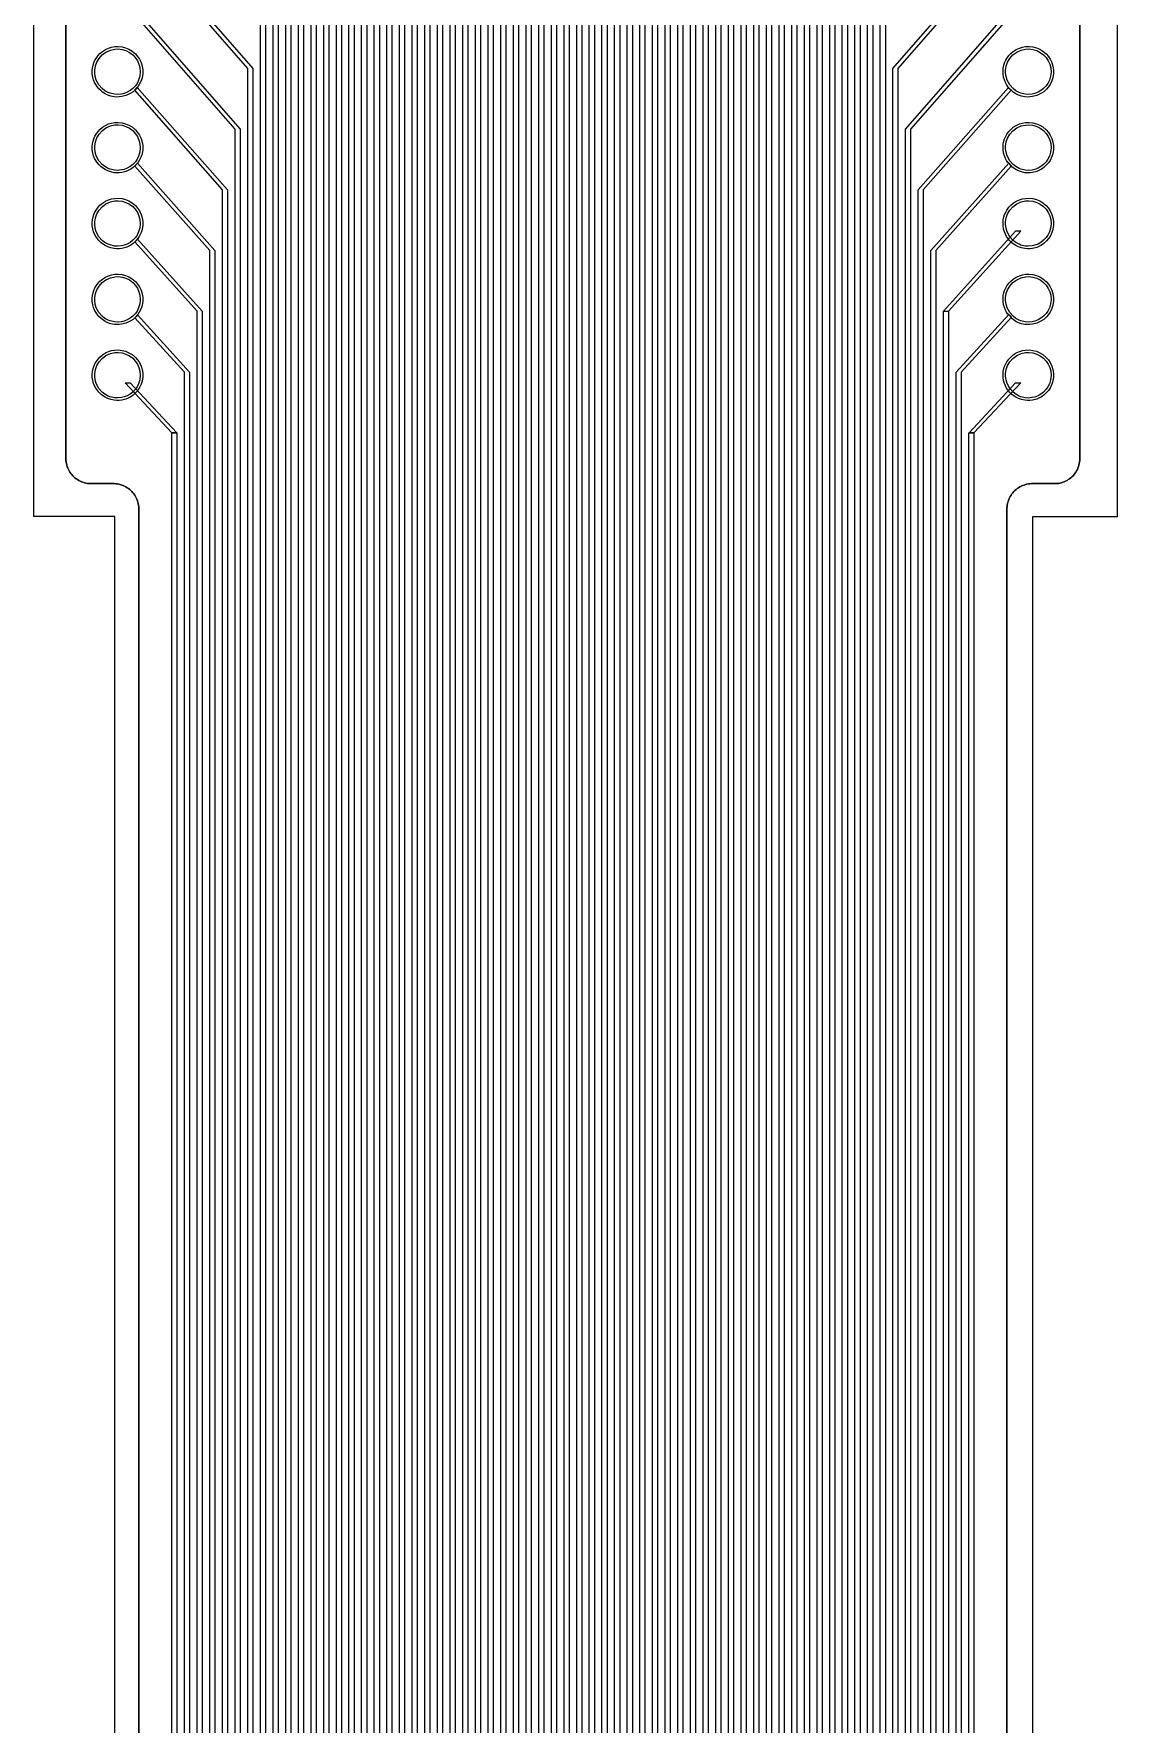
# Model space of a CAD drawing. Extents: x -2057 to 2225, y -44 to 31181.
# Drawn here: x -2057 to 2225, y 15569 to 22252 of the extents above; entities that cross this region are included whole.
import ezdxf

# ---------------------------------------------------------------- set-up
doc = ezdxf.new("R2010")
doc.units = 0
for name, color, linetype in [('etching', 7, 'CONTINUOUS'), ('L2D0_etching2', 4, 'CONTINUOUS'), ('L3D0_etching3', 5, 'CONTINUOUS'), ('metalization', 8, 'CONTINUOUS'), ('polyimide', 9, 'CONTINUOUS'), ('polyimide_etch_borders', 10, 'CONTINUOUS')]:
    doc.layers.add(name, color=color, linetype=linetype)

msp = doc.modelspace()

# ---------------------------------------------------------------- linework, layer by layer
at = {"layer": 'etching'}
for points in [[(-1736.396, 10397.27), (-1736.396, 20343.044), (-2057.107, 20343.044), (-2057.107, 31042.117)], [(2225.045, 30987.704), (2225.045, 20342.595), (1890.612, 20342.595), (1890.612, 10404.624)], [(-1930.315, 30799.671), (-1930.315, 20570.545), (-1929.95, 20564.512), (-1929.221, 20558.513), (-1928.132, 20552.569), (-1926.686, 20546.701), (-1924.888, 20540.931), (-1922.745, 20535.281), (-1920.265, 20529.77), (-1917.456, 20524.419), (-1914.33, 20519.247), (-1910.897, 20514.273), (-1907.17, 20509.516), (-1903.162, 20504.992), (-1898.889, 20500.719), (-1894.365, 20496.712), (-1889.608, 20492.985), (-1884.634, 20489.552), (-1879.463, 20486.425), (-1874.111, 20483.617), (-1868.601, 20481.136), (-1862.95, 20478.993), (-1857.18, 20477.195), (-1851.312, 20475.749), (-1845.368, 20474.66), (-1839.369, 20473.931), (-1833.336, 20473.566), (-1739.143, 20473.566), (-1733.111, 20473.202), (-1727.111, 20472.473), (-1721.167, 20471.384), (-1715.299, 20469.938), (-1709.53, 20468.14), (-1703.879, 20465.997), (-1698.368, 20463.516), (-1693.017, 20460.708), (-1687.845, 20457.581), (-1682.871, 20454.148), (-1678.114, 20450.421), (-1673.591, 20446.414), (-1669.317, 20442.14), (-1665.31, 20437.617), (-1661.583, 20432.86), (-1658.15, 20427.886), (-1655.023, 20422.714), (-1652.215, 20417.363), (-1649.735, 20411.852), (-1647.592, 20406.202), (-1645.794, 20400.432), (-1644.347, 20394.564), (-1643.258, 20388.62), (-1642.53, 20382.62), (-1642.165, 20376.588), (-1642.165, 10434.626)], [(1789.449, 10434.626), (1789.449, 20376.588), (1789.814, 20382.62), (1790.542, 20388.62), (1791.631, 20394.564), (1793.078, 20400.432), (1794.876, 20406.202), (1797.019, 20411.852), (1799.499, 20417.363), (1802.307, 20422.714), (1805.434, 20427.886), (1808.867, 20432.86), (1812.594, 20437.617), (1816.601, 20442.14), (1820.875, 20446.414), (1825.398, 20450.421), (1830.155, 20454.148), (1835.129, 20457.581), (1840.301, 20460.708), (1845.652, 20463.516), (1851.163, 20465.997), (1856.814, 20468.14), (1862.583, 20469.938), (1868.451, 20471.384), (1874.395, 20472.473), (1880.395, 20473.202), (1886.427, 20473.566), (1980.62, 20473.566), (1986.653, 20473.931), (1992.652, 20474.66), (1998.596, 20475.749), (2004.464, 20477.195), (2010.234, 20478.993), (2015.885, 20481.136), (2021.395, 20483.617), (2026.747, 20486.425), (2031.918, 20489.552), (2036.892, 20492.985), (2041.649, 20496.712), (2046.173, 20500.719), (2050.446, 20504.992), (2054.454, 20509.516), (2058.181, 20514.273), (2061.614, 20519.247), (2064.74, 20524.419), (2067.549, 20529.77), (2070.029, 20535.281), (2072.172, 20540.931), (2073.97, 20546.701), (2075.416, 20552.569), (2076.505, 20558.513), (2077.234, 20564.512), (2077.599, 20570.545), (2077.599, 30799.671)]]:
    msp.add_lwpolyline(points, dxfattribs=at)
for points in [[(-1726.558, 22012.194), (-1738.526, 22013.02), (-1755.777, 22017.137), (-1763.03, 22020.003), (-1776.006, 22027.125), (-1786.603, 22035.329), (-1799.526, 22049.783), (-1810.106, 22069.227), (-1814.419, 22083.598), (-1816.265, 22098.028), (-1816.16, 22108.209), (-1813.451, 22124.898), (-1807.941, 22140.204), (-1799.42, 22154.753), (-1787.164, 22168.55), (-1771.975, 22179.779), (-1754.506, 22187.68), (-1736.85, 22191.581), (-1723.829, 22192.159), (-1708.464, 22190.397), (-1692.841, 22185.719), (-1679.148, 22178.816), (-1666.343, 22169.26), (-1655.91, 22158.2), (-1647.633, 22145.803), (-1641.509, 22132.196), (-1637.815, 22118.305), (-1636.371, 22100.899), (-1638.153, 22084.326), (-1642.784, 22068.805), (-1649.086, 22056.058), (-1655.622, 22046.553), (-1665.59, 22035.81), (-1676.308, 22027.397), (-1687.763, 22020.891), (-1700, 22016.142), (-1710.355, 22013.629)], [(1873.446, 22012.108), (1861.478, 22012.933), (1844.226, 22017.051), (1836.974, 22019.917), (1823.998, 22027.038), (1813.401, 22035.243), (1800.478, 22049.696), (1789.898, 22069.141), (1785.585, 22083.512), (1783.739, 22097.942), (1783.844, 22108.122), (1786.553, 22124.812), (1792.063, 22140.117), (1800.584, 22154.666), (1812.84, 22168.463), (1828.029, 22179.693), (1845.498, 22187.594), (1863.154, 22191.494), (1876.175, 22192.072), (1891.54, 22190.31), (1907.163, 22185.633), (1920.856, 22178.729), (1933.661, 22169.173), (1944.094, 22158.113), (1952.371, 22145.717), (1958.495, 22132.109), (1962.189, 22118.219), (1963.633, 22100.813), (1961.851, 22084.24), (1957.22, 22068.719), (1950.918, 22055.971), (1944.382, 22046.466), (1934.414, 22035.723), (1923.696, 22027.31), (1912.241, 22020.805), (1900.004, 22016.055), (1889.649, 22013.543)], [(-1726.558, 21712.194), (-1738.526, 21713.02), (-1755.777, 21717.137), (-1763.03, 21720.003), (-1776.006, 21727.125), (-1786.603, 21735.329), (-1799.526, 21749.783), (-1810.106, 21769.227), (-1814.419, 21783.598), (-1816.265, 21798.028), (-1816.16, 21808.209), (-1813.451, 21824.898), (-1807.941, 21840.204), (-1799.42, 21854.753), (-1787.164, 21868.55), (-1771.975, 21879.779), (-1754.506, 21887.68), (-1736.85, 21891.581), (-1723.829, 21892.159), (-1708.464, 21890.397), (-1692.841, 21885.719), (-1679.148, 21878.816), (-1666.343, 21869.26), (-1655.91, 21858.2), (-1647.633, 21845.803), (-1641.509, 21832.196), (-1637.815, 21818.305), (-1636.371, 21800.899), (-1638.153, 21784.326), (-1642.784, 21768.805), (-1649.086, 21756.058), (-1655.622, 21746.553), (-1665.59, 21735.81), (-1676.308, 21727.397), (-1687.763, 21720.891), (-1700, 21716.142), (-1710.355, 21713.629)], [(1873.446, 21712.108), (1861.478, 21712.933), (1844.226, 21717.051), (1836.974, 21719.917), (1823.998, 21727.038), (1813.401, 21735.243), (1800.478, 21749.696), (1789.898, 21769.141), (1785.585, 21783.512), (1783.739, 21797.942), (1783.844, 21808.122), (1786.553, 21824.812), (1792.063, 21840.117), (1800.584, 21854.666), (1812.84, 21868.463), (1828.029, 21879.693), (1845.498, 21887.594), (1863.154, 21891.494), (1876.175, 21892.072), (1891.54, 21890.31), (1907.163, 21885.633), (1920.856, 21878.729), (1933.661, 21869.173), (1944.094, 21858.113), (1952.371, 21845.717), (1958.495, 21832.109), (1962.189, 21818.219), (1963.633, 21800.813), (1961.851, 21784.24), (1957.22, 21768.719), (1950.918, 21755.971), (1944.382, 21746.466), (1934.414, 21735.723), (1923.696, 21727.31), (1912.241, 21720.805), (1900.004, 21716.055), (1889.649, 21713.543)], [(-1726.558, 21412.194), (-1738.526, 21413.02), (-1755.777, 21417.137), (-1763.03, 21420.003), (-1776.006, 21427.125), (-1786.603, 21435.329), (-1799.526, 21449.783), (-1810.106, 21469.227), (-1814.419, 21483.598), (-1816.265, 21498.028), (-1816.16, 21508.209), (-1813.451, 21524.898), (-1807.941, 21540.204), (-1799.42, 21554.753), (-1787.164, 21568.55), (-1771.975, 21579.779), (-1754.506, 21587.68), (-1736.85, 21591.581), (-1723.829, 21592.159), (-1708.464, 21590.397), (-1692.841, 21585.719), (-1679.148, 21578.816), (-1666.343, 21569.26), (-1655.91, 21558.2), (-1647.633, 21545.803), (-1641.509, 21532.196), (-1637.815, 21518.305), (-1636.371, 21500.899), (-1638.153, 21484.326), (-1642.784, 21468.805), (-1649.086, 21456.058), (-1655.622, 21446.553), (-1665.59, 21435.81), (-1676.308, 21427.397), (-1687.763, 21420.891), (-1700, 21416.142), (-1710.355, 21413.629)], [(1873.446, 21412.108), (1861.478, 21412.933), (1844.226, 21417.051), (1836.974, 21419.917), (1823.998, 21427.038), (1813.401, 21435.243), (1800.478, 21449.696), (1789.898, 21469.141), (1785.585, 21483.512), (1783.739, 21497.942), (1783.844, 21508.122), (1786.553, 21524.812), (1792.063, 21540.117), (1800.584, 21554.666), (1812.84, 21568.463), (1828.029, 21579.693), (1845.498, 21587.594), (1863.154, 21591.494), (1876.175, 21592.072), (1891.54, 21590.31), (1907.163, 21585.633), (1920.856, 21578.729), (1933.661, 21569.173), (1944.094, 21558.113), (1952.371, 21545.717), (1958.495, 21532.109), (1962.189, 21518.219), (1963.633, 21500.813), (1961.851, 21484.24), (1957.22, 21468.719), (1950.918, 21455.971), (1944.382, 21446.466), (1934.414, 21435.723), (1923.696, 21427.31), (1912.241, 21420.805), (1900.004, 21416.055), (1889.649, 21413.543)], [(-1726.558, 21112.194), (-1738.526, 21113.02), (-1755.777, 21117.137), (-1763.03, 21120.003), (-1776.006, 21127.125), (-1786.603, 21135.329), (-1799.526, 21149.783), (-1810.106, 21169.227), (-1814.419, 21183.598), (-1816.265, 21198.028), (-1816.16, 21208.209), (-1813.451, 21224.898), (-1807.941, 21240.204), (-1799.42, 21254.753), (-1787.164, 21268.55), (-1771.975, 21279.779), (-1754.506, 21287.68), (-1736.85, 21291.581), (-1723.829, 21292.159), (-1708.464, 21290.397), (-1692.841, 21285.719), (-1679.148, 21278.816), (-1666.343, 21269.26), (-1655.91, 21258.2), (-1647.633, 21245.803), (-1641.509, 21232.196), (-1637.815, 21218.305), (-1636.371, 21200.899), (-1638.153, 21184.326), (-1642.784, 21168.805), (-1649.086, 21156.058), (-1655.622, 21146.553), (-1665.59, 21135.81), (-1676.308, 21127.397), (-1687.763, 21120.891), (-1700, 21116.142), (-1710.355, 21113.629)], [(1873.446, 21112.108), (1861.478, 21112.933), (1844.226, 21117.051), (1836.974, 21119.917), (1823.998, 21127.038), (1813.401, 21135.243), (1800.478, 21149.696), (1789.898, 21169.141), (1785.585, 21183.512), (1783.739, 21197.942), (1783.844, 21208.122), (1786.553, 21224.812), (1792.063, 21240.117), (1800.584, 21254.666), (1812.84, 21268.463), (1828.029, 21279.693), (1845.498, 21287.594), (1863.154, 21291.494), (1876.175, 21292.072), (1891.54, 21290.31), (1907.163, 21285.633), (1920.856, 21278.729), (1933.661, 21269.173), (1944.094, 21258.113), (1952.371, 21245.717), (1958.495, 21232.109), (1962.189, 21218.219), (1963.633, 21200.813), (1961.851, 21184.24), (1957.22, 21168.719), (1950.918, 21155.971), (1944.382, 21146.466), (1934.414, 21135.723), (1923.696, 21127.31), (1912.241, 21120.805), (1900.004, 21116.055), (1889.649, 21113.543)], [(-1726.558, 20812.194), (-1738.526, 20813.02), (-1755.777, 20817.137), (-1763.03, 20820.003), (-1776.006, 20827.125), (-1786.603, 20835.329), (-1799.526, 20849.783), (-1810.106, 20869.227), (-1814.419, 20883.598), (-1816.265, 20898.028), (-1816.16, 20908.209), (-1813.451, 20924.898), (-1807.941, 20940.204), (-1799.42, 20954.753), (-1787.164, 20968.55), (-1771.975, 20979.779), (-1754.506, 20987.68), (-1736.85, 20991.581), (-1723.829, 20992.159), (-1708.464, 20990.397), (-1692.841, 20985.719), (-1679.148, 20978.816), (-1666.343, 20969.26), (-1655.91, 20958.2), (-1647.633, 20945.803), (-1641.509, 20932.196), (-1637.815, 20918.305), (-1636.371, 20900.899), (-1638.153, 20884.326), (-1642.784, 20868.805), (-1649.086, 20856.058), (-1655.622, 20846.553), (-1665.59, 20835.81), (-1676.308, 20827.397), (-1687.763, 20820.891), (-1700, 20816.142), (-1710.355, 20813.629)], [(1873.446, 20812.108), (1861.478, 20812.933), (1844.226, 20817.051), (1836.974, 20819.917), (1823.998, 20827.038), (1813.401, 20835.243), (1800.478, 20849.696), (1789.898, 20869.141), (1785.585, 20883.512), (1783.739, 20897.942), (1783.844, 20908.122), (1786.553, 20924.812), (1792.063, 20940.117), (1800.584, 20954.666), (1812.84, 20968.463), (1828.029, 20979.693), (1845.498, 20987.594), (1863.154, 20991.494), (1876.175, 20992.072), (1891.54, 20990.31), (1907.163, 20985.633), (1920.856, 20978.729), (1933.661, 20969.173), (1944.094, 20958.113), (1952.371, 20945.717), (1958.495, 20932.109), (1962.189, 20918.219), (1963.633, 20900.813), (1961.851, 20884.24), (1957.22, 20868.719), (1950.918, 20855.971), (1944.382, 20846.466), (1934.414, 20835.723), (1923.696, 20827.31), (1912.241, 20820.805), (1900.004, 20816.055), (1889.649, 20813.543)]]:
    msp.add_lwpolyline(points, close=True, dxfattribs=at)
at = {"layer": 'L2D0_etching2'}
for points in [[(-1736.396, 10397.27), (-1736.396, 20343.044), (-2057.107, 20343.044), (-2057.107, 31181.418)], [(2225.045, 30987.704), (2225.045, 20342.595), (1890.612, 20342.595), (1890.612, 10404.624)]]:
    msp.add_lwpolyline(points, dxfattribs=at)
at = {"layer": 'L3D0_etching3'}
for points in [[(-1736.396, 10397.27), (-1736.396, 20343.044), (-2057.107, 20343.044), (-2057.107, 31042.117)], [(2225.045, 30987.704), (2225.045, 20342.595), (1890.612, 20342.595), (1890.612, 10404.624)], [(-1930.315, 30799.671), (-1930.315, 20570.545), (-1929.95, 20564.512), (-1929.221, 20558.513), (-1928.132, 20552.569), (-1926.686, 20546.701), (-1924.888, 20540.931), (-1922.745, 20535.281), (-1920.265, 20529.77), (-1917.456, 20524.419), (-1914.33, 20519.247), (-1910.897, 20514.273), (-1907.17, 20509.516), (-1903.162, 20504.992), (-1898.889, 20500.719), (-1894.365, 20496.712), (-1889.608, 20492.985), (-1884.634, 20489.552), (-1879.463, 20486.425), (-1874.111, 20483.617), (-1868.601, 20481.136), (-1862.95, 20478.993), (-1857.18, 20477.195), (-1851.312, 20475.749), (-1845.368, 20474.66), (-1839.369, 20473.931), (-1833.336, 20473.566), (-1739.143, 20473.566), (-1733.111, 20473.202), (-1727.111, 20472.473), (-1721.167, 20471.384), (-1715.299, 20469.938), (-1709.53, 20468.14), (-1703.879, 20465.997), (-1698.368, 20463.516), (-1693.017, 20460.708), (-1687.845, 20457.581), (-1682.871, 20454.148), (-1678.114, 20450.421), (-1673.591, 20446.414), (-1669.317, 20442.14), (-1665.31, 20437.617), (-1661.583, 20432.86), (-1658.15, 20427.886), (-1655.023, 20422.714), (-1652.215, 20417.363), (-1649.735, 20411.852), (-1647.592, 20406.202), (-1645.794, 20400.432), (-1644.347, 20394.564), (-1643.258, 20388.62), (-1642.53, 20382.62), (-1642.165, 20376.588), (-1642.165, 10434.626)], [(1789.449, 10434.626), (1789.449, 20376.588), (1789.814, 20382.62), (1790.542, 20388.62), (1791.631, 20394.564), (1793.078, 20400.432), (1794.876, 20406.202), (1797.019, 20411.852), (1799.499, 20417.363), (1802.307, 20422.714), (1805.434, 20427.886), (1808.867, 20432.86), (1812.594, 20437.617), (1816.601, 20442.14), (1820.875, 20446.414), (1825.398, 20450.421), (1830.155, 20454.148), (1835.129, 20457.581), (1840.301, 20460.708), (1845.652, 20463.516), (1851.163, 20465.997), (1856.814, 20468.14), (1862.583, 20469.938), (1868.451, 20471.384), (1874.395, 20472.473), (1880.395, 20473.202), (1886.427, 20473.566), (1980.62, 20473.566), (1986.653, 20473.931), (1992.652, 20474.66), (1998.596, 20475.749), (2004.464, 20477.195), (2010.234, 20478.993), (2015.885, 20481.136), (2021.395, 20483.617), (2026.747, 20486.425), (2031.918, 20489.552), (2036.892, 20492.985), (2041.649, 20496.712), (2046.173, 20500.719), (2050.446, 20504.992), (2054.454, 20509.516), (2058.181, 20514.273), (2061.614, 20519.247), (2064.74, 20524.419), (2067.549, 20529.77), (2070.029, 20535.281), (2072.172, 20540.931), (2073.97, 20546.701), (2075.416, 20552.569), (2076.505, 20558.513), (2077.234, 20564.512), (2077.599, 20570.545), (2077.599, 30799.671)]]:
    msp.add_lwpolyline(points, dxfattribs=at)
at = {"layer": 'metalization'}
for points in [[(38.642, 10394.312), (38.642, 28116.758), (-1659.155, 30128.036), (-1648.598, 30139.222), (58.642, 28116.758), (58.642, 10394.312)], [(88.642, 10394.312), (88.642, 28116.758), (1795.882, 30139.222), (1806.439, 30128.036), (108.642, 28116.758), (108.642, 10394.312)], [(-11.358, 10394.312), (-11.358, 27876.696), (-1659.147, 29828.043), (-1648.593, 29839.228), (8.642, 27876.696), (8.642, 10394.312)], [(138.642, 10394.312), (138.642, 27876.696), (1795.877, 29839.228), (1806.431, 29828.043), (158.642, 27876.696), (158.642, 10394.312)], [(-61.358, 10394.312), (-61.358, 27636.634), (-1659.14, 29528.05), (-1648.588, 29539.234), (-41.358, 27636.634), (-41.358, 10394.312)], [(188.642, 10394.312), (188.642, 27636.634), (1795.872, 29539.234), (1806.424, 29528.05), (208.642, 27636.634), (208.642, 10394.312)], [(-111.358, 10394.312), (-111.358, 27396.572), (-1659.131, 29228.058), (-1648.582, 29239.241), (-91.358, 27396.572), (-91.358, 10394.312)], [(238.642, 10394.312), (238.642, 27396.572), (1795.866, 29239.241), (1806.415, 29228.058), (258.642, 27396.572), (258.642, 10394.312)], [(-161.358, 10394.312), (-161.358, 27156.51), (-1659.123, 28928.066), (-1648.576, 28939.248), (-141.358, 27156.51), (-141.358, 10394.312)], [(288.642, 10394.312), (288.642, 27156.51), (1795.86, 28939.248), (1806.407, 28928.066), (308.642, 27156.51), (308.642, 10394.312)], [(-211.358, 10394.312), (-211.358, 26916.448), (-1659.113, 28628.075), (-1648.57, 28639.255), (-191.358, 26916.448), (-191.358, 10394.312)], [(338.642, 10394.312), (338.642, 26916.448), (1795.854, 28639.255), (1806.397, 28628.075), (358.642, 26916.448), (358.642, 10394.312)], [(-261.358, 10394.312), (-261.358, 26676.386), (-1659.103, 28328.084), (-1648.563, 28339.264), (-241.358, 26676.386), (-241.358, 10394.312)], [(388.642, 10394.312), (388.642, 26676.386), (1795.847, 28339.264), (1806.387, 28328.084), (408.642, 26676.386), (408.642, 10394.312)], [(-311.358, 10394.312), (-311.358, 26436.323), (-1659.092, 28028.094), (-1648.556, 28039.272), (-291.358, 26436.323), (-291.358, 10394.312)], [(438.642, 10394.312), (438.642, 26436.323), (1795.84, 28039.272), (1806.376, 28028.094), (458.642, 26436.323), (458.642, 10394.312)], [(-361.358, 10394.312), (-361.358, 26196.261), (-1659.081, 27728.105), (-1648.549, 27739.282), (-341.358, 26196.261), (-341.358, 10394.312)], [(488.642, 10394.312), (488.642, 26196.261), (1795.833, 27739.282), (1806.365, 27728.105), (508.642, 26196.261), (508.642, 10394.312)], [(-411.358, 10394.312), (-411.358, 25956.199), (-1659.068, 27428.117), (-1648.54, 27439.292), (-391.358, 25956.199), (-391.358, 10394.312)], [(538.642, 10394.312), (538.642, 25956.199), (1795.824, 27439.292), (1806.352, 27428.117), (558.642, 25956.199), (558.642, 10394.312)], [(-461.358, 10394.312), (-461.358, 25716.137), (-1659.054, 27128.13), (-1648.531, 27139.302), (-441.358, 25716.137), (-441.358, 10394.312)], [(588.642, 10394.312), (588.642, 25716.137), (1795.815, 27139.302), (1806.338, 27128.13), (608.642, 25716.137), (608.642, 10394.312)], [(-511.358, 10394.312), (-511.358, 25476.075), (-1659.04, 26828.144), (-1648.522, 26839.314), (-491.358, 25476.075), (-491.358, 10394.312)], [(638.642, 10394.312), (638.642, 25476.075), (1795.806, 26839.314), (1806.324, 26828.144), (658.642, 25476.075), (658.642, 10394.312)], [(-561.358, 10394.312), (-561.358, 25236.013), (-1659.024, 26528.159), (-1648.511, 26539.327), (-541.358, 25236.013), (-541.358, 10394.312)], [(688.642, 10394.312), (688.642, 25236.013), (1795.795, 26539.327), (1806.308, 26528.159), (708.642, 25236.013), (708.642, 10394.312)], [(-611.358, 10394.312), (-611.358, 24995.951), (-1659.006, 26228.175), (-1648.499, 26239.341), (-591.358, 24995.951), (-591.358, 10394.312)], [(738.642, 10394.312), (738.642, 24995.951), (1795.783, 26239.341), (1806.29, 26228.175), (758.642, 24995.951), (758.642, 10394.312)], [(-661.358, 10394.312), (-661.358, 24755.889), (-1658.987, 25928.193), (-1648.487, 25939.357), (-641.358, 24755.889), (-641.358, 10394.312)], [(788.642, 10394.312), (788.642, 24755.889), (1795.771, 25939.357), (1806.271, 25928.193), (808.642, 24755.889), (808.642, 10394.312)], [(-711.358, 10394.312), (-711.358, 24515.827), (-1658.966, 25628.213), (-1648.472, 25639.374), (-691.358, 24515.827), (-691.358, 10394.312)], [(838.642, 10394.312), (838.642, 24515.827), (1795.756, 25639.374), (1806.25, 25628.213), (858.642, 24515.827), (858.642, 10394.312)], [(-761.358, 10394.312), (-761.358, 24275.765), (-1658.942, 25328.236), (-1648.457, 25339.392), (-741.358, 24275.765), (-741.358, 10394.312)], [(888.642, 10394.312), (888.642, 24275.765), (1795.741, 25339.392), (1806.226, 25328.236), (908.642, 24275.765), (908.642, 10394.312)], [(-811.358, 10394.312), (-811.358, 24035.702), (-1658.916, 25028.26), (-1648.44, 25039.413), (-791.358, 24035.702), (-791.358, 10394.312)], [(938.642, 10394.312), (938.642, 24035.702), (1795.724, 25039.413), (1806.2, 25028.26), (958.642, 24035.702), (958.642, 10394.312)], [(-861.358, 10394.312), (-861.358, 23795.64), (-1658.886, 24728.288), (-1648.42, 24739.437), (-841.358, 23795.64), (-841.358, 10394.312)], [(988.642, 10394.312), (988.642, 23795.64), (1795.704, 24739.437), (1806.17, 24728.288), (1008.642, 23795.64), (1008.642, 10394.312)], [(-911.358, 10394.312), (-911.358, 23555.578), (-1658.853, 24428.319), (-1648.398, 24439.463), (-891.358, 23555.578), (-891.358, 10394.312)], [(1038.642, 10394.312), (1038.642, 23555.578), (1795.682, 24439.463), (1806.137, 24428.319), (1058.642, 23555.578), (1058.642, 10394.312)], [(-961.358, 10394.312), (-961.358, 23315.516), (-1658.815, 24128.354), (-1648.373, 24139.494), (-941.358, 23315.516), (-941.358, 10394.312)], [(1088.642, 10394.312), (1088.642, 23315.516), (1795.657, 24139.494), (1806.099, 24128.354), (1108.642, 23315.516), (1108.642, 10394.312)], [(-1011.358, 10394.312), (-1011.358, 23075.454), (-1658.772, 23828.395), (-1648.344, 23839.528), (-991.358, 23075.454), (-991.358, 10394.312)], [(1138.642, 10394.312), (1138.642, 23075.454), (1795.628, 23839.528), (1806.056, 23828.395), (1158.642, 23075.454), (1158.642, 10394.312)], [(-1061.358, 10394.312), (-1061.358, 22835.392), (-1658.721, 23528.443), (-1648.311, 23539.569), (-1041.358, 22835.392), (-1041.358, 10394.312)], [(1188.642, 10394.312), (1188.642, 22835.392), (1795.595, 23539.569), (1806.005, 23528.443), (1208.642, 22835.392), (1208.642, 10394.312)], [(-1111.358, 10394.312), (-1111.358, 22595.33), (-1658.662, 23228.498), (-1648.272, 23239.616), (-1091.358, 22595.33), (-1091.358, 10394.312)], [(1238.642, 10394.312), (1238.642, 22595.33), (1795.556, 23239.616), (1805.946, 23228.498), (1258.642, 22595.33), (1258.642, 10394.312)], [(-1161.358, 10394.312), (-1161.358, 22355.268), (-1658.592, 22928.564), (-1648.226, 22939.672), (-1141.358, 22355.268), (-1141.358, 10394.312)], [(1288.642, 10394.312), (1288.642, 22355.268), (1795.51, 22939.672), (1805.876, 22928.564), (1308.642, 22355.268), (1308.642, 10394.312)], [(-1211.358, 10394.312), (-1211.358, 22115.206), (-1658.506, 22628.645), (-1648.169, 22639.74), (-1191.358, 22115.206), (-1191.358, 10394.312)], [(1338.642, 10394.312), (1338.642, 22115.206), (1795.453, 22639.74), (1805.79, 22628.645), (1358.642, 22115.206), (1358.642, 10394.312)], [(-1261.358, 10394.312), (-1261.358, 21875.143), (-1658.401, 22328.744), (-1648.1, 22339.824), (-1241.358, 21875.143), (-1241.358, 10394.312)], [(1388.642, 10394.312), (1388.642, 21875.143), (1795.384, 22339.824), (1805.685, 22328.744), (1408.642, 21875.143), (1408.642, 10394.312)], [(-1311.358, 10394.312), (-1311.358, 21635.081), (-1658.267, 22028.869), (-1648.011, 22039.931), (-1291.358, 21635.081), (-1291.358, 10394.312)], [(1438.642, 10394.312), (1438.642, 21635.081), (1795.295, 22039.931), (1805.551, 22028.869), (1458.642, 21635.081), (1458.642, 10394.312)], [(-1361.358, 10394.312), (-1361.358, 21395.019), (-1658.092, 21729.034), (-1647.896, 21740.07), (-1341.358, 21395.019), (-1341.358, 10394.312)], [(1488.642, 10394.312), (1488.642, 21395.019), (1796.65, 21741.286), (1806.846, 21730.25), (1508.642, 21395.019), (1508.642, 10394.312)], [(1538.642, 10394.312), (1538.642, 21154.957), (1558.642, 21154.957), (1843.642, 21472.108), (1823.642, 21472.108), (1538.642, 21154.957), (1558.642, 21154.957), (1558.642, 10394.312)], [(-1411.358, 10394.312), (-1411.358, 21154.957), (-1657.852, 21429.259), (-1647.739, 21440.26), (-1391.358, 21154.957), (-1391.358, 10394.312)], [(-1461.358, 10394.312), (-1461.358, 20914.895), (-1657.506, 21129.584), (-1647.512, 21140.535), (-1441.358, 20914.895), (-1441.358, 10394.312)], [(1588.642, 10394.312), (1588.642, 20914.895), (1797.425, 21142.357), (1807.419, 21131.406), (1608.642, 20914.895), (1608.642, 10394.312)], [(-1511.358, 10394.312), (-1511.358, 20674.833), (-1696.358, 20872.108), (-1676.358, 20872.108), (-1491.358, 20674.833), (-1511.358, 20674.833), (-1491.358, 20674.833), (-1511.358, 20674.833), (-1491.358, 20674.833), (-1511.358, 20674.833), (-1696.358, 20872.108), (-1676.358, 20872.108), (-1491.358, 20674.833), (-1511.358, 20674.833), (-1491.358, 20674.833), (-1511.358, 20674.833), (-1696.358, 20872.108), (-1676.358, 20872.108), (-1491.358, 20674.833), (-1511.358, 20674.833), (-1491.358, 20674.833), (-1491.358, 10394.312)], [(1638.642, 10394.312), (1638.642, 20674.833), (1658.642, 20674.833), (1658.642, 10394.312)]]:
    msp.add_lwpolyline(points, dxfattribs=at)
for points in [[(-1729.095, 22002.145), (-1740.107, 22003.057), (-1752.994, 22005.72), (-1764.791, 22009.788), (-1775.402, 22014.96), (-1786.121, 22021.931), (-1791.539, 22026.27), (-1800.454, 22034.953), (-1808.563, 22045.167), (-1812.478, 22051.282), (-1816.889, 22059.633), (-1820.94, 22069.641), (-1824.068, 22080.833), (-1826.051, 22094.283), (-1826.259, 22106.541), (-1825.256, 22116.91), (-1822.886, 22128.227), (-1819.994, 22137.21), (-1815.541, 22147.344), (-1811.173, 22155.082), (-1803.265, 22166.023), (-1795.878, 22173.989), (-1785.696, 22182.599), (-1773.714, 22190.184), (-1761.32, 22195.796), (-1749.497, 22199.394), (-1737.419, 22201.494), (-1723.067, 22202.054), (-1708.135, 22200.433), (-1694.206, 22196.798), (-1681.086, 22191.273), (-1668.711, 22183.82), (-1655.475, 22172.646), (-1646.65, 22162.496), (-1639.629, 22151.889), (-1633.06, 22138.101), (-1628.855, 22124.316), (-1626.67, 22110.002), (-1626.59, 22095.296), (-1629.277, 22078.12), (-1632.928, 22066.457), (-1640.258, 22051.246), (-1646.246, 22042.257), (-1653.683, 22033.417), (-1665.006, 22023.14), (-1674.055, 22016.876), (-1684.051, 22011.498), (-1693.144, 22007.784), (-1709.314, 22003.571), (-1720.18, 22002.299)], [(1870.905, 22002.145), (1859.893, 22003.057), (1847.006, 22005.72), (1835.209, 22009.788), (1824.598, 22014.96), (1813.879, 22021.931), (1808.461, 22026.27), (1799.546, 22034.953), (1791.437, 22045.167), (1787.522, 22051.282), (1783.111, 22059.633), (1779.06, 22069.641), (1775.932, 22080.833), (1773.949, 22094.283), (1773.741, 22106.541), (1774.744, 22116.91), (1777.114, 22128.227), (1780.006, 22137.21), (1784.459, 22147.344), (1788.827, 22155.082), (1796.735, 22166.023), (1804.122, 22173.989), (1814.304, 22182.599), (1826.286, 22190.184), (1838.68, 22195.796), (1850.503, 22199.394), (1862.581, 22201.494), (1876.933, 22202.054), (1891.865, 22200.433), (1905.794, 22196.798), (1918.914, 22191.273), (1931.289, 22183.82), (1944.525, 22172.646), (1953.35, 22162.496), (1960.371, 22151.889), (1966.94, 22138.101), (1971.145, 22124.316), (1973.33, 22110.002), (1973.41, 22095.296), (1970.723, 22078.12), (1967.072, 22066.457), (1959.742, 22051.246), (1953.754, 22042.257), (1946.317, 22033.417), (1934.994, 22023.14), (1925.945, 22016.876), (1915.949, 22011.498), (1906.856, 22007.784), (1890.686, 22003.571), (1879.82, 22002.299)], [(-1729.095, 21702.145), (-1740.107, 21703.057), (-1752.994, 21705.72), (-1764.791, 21709.788), (-1775.402, 21714.96), (-1786.121, 21721.931), (-1791.539, 21726.27), (-1800.454, 21734.953), (-1808.563, 21745.167), (-1812.478, 21751.282), (-1816.889, 21759.633), (-1820.94, 21769.641), (-1824.068, 21780.833), (-1826.051, 21794.283), (-1826.259, 21806.541), (-1825.256, 21816.91), (-1822.886, 21828.227), (-1819.994, 21837.21), (-1815.541, 21847.344), (-1811.173, 21855.082), (-1803.265, 21866.023), (-1795.878, 21873.989), (-1785.696, 21882.599), (-1773.714, 21890.184), (-1761.32, 21895.796), (-1749.497, 21899.394), (-1737.419, 21901.494), (-1723.067, 21902.054), (-1708.135, 21900.433), (-1694.206, 21896.798), (-1681.086, 21891.273), (-1668.711, 21883.82), (-1655.475, 21872.646), (-1646.65, 21862.496), (-1639.629, 21851.889), (-1633.06, 21838.101), (-1628.855, 21824.316), (-1626.67, 21810.002), (-1626.59, 21795.296), (-1629.277, 21778.12), (-1632.928, 21766.457), (-1640.258, 21751.246), (-1646.246, 21742.257), (-1653.683, 21733.417), (-1665.006, 21723.14), (-1674.055, 21716.876), (-1684.051, 21711.498), (-1693.144, 21707.784), (-1709.314, 21703.571), (-1720.18, 21702.299)], [(1870.905, 21702.145), (1859.893, 21703.057), (1847.006, 21705.72), (1835.209, 21709.788), (1824.598, 21714.96), (1813.879, 21721.931), (1808.461, 21726.27), (1801.016, 21736.169), (1791.437, 21745.167), (1787.522, 21751.282), (1783.111, 21759.633), (1779.06, 21769.641), (1775.932, 21780.833), (1773.949, 21794.283), (1773.741, 21806.541), (1774.744, 21816.91), (1777.114, 21828.227), (1780.006, 21837.21), (1784.459, 21847.344), (1788.827, 21855.082), (1796.735, 21866.023), (1804.122, 21873.989), (1814.304, 21882.599), (1826.286, 21890.184), (1838.68, 21895.796), (1850.503, 21899.394), (1862.581, 21901.494), (1876.933, 21902.054), (1891.865, 21900.433), (1905.794, 21896.798), (1918.914, 21891.273), (1931.289, 21883.82), (1944.525, 21872.646), (1953.35, 21862.496), (1960.371, 21851.889), (1966.94, 21838.101), (1971.145, 21824.316), (1973.33, 21810.002), (1973.41, 21795.296), (1970.723, 21778.12), (1967.072, 21766.457), (1959.742, 21751.246), (1953.754, 21742.257), (1946.317, 21733.417), (1934.994, 21723.14), (1925.945, 21716.876), (1915.949, 21711.498), (1906.856, 21707.784), (1890.686, 21703.571), (1879.82, 21702.299)], [(-1729.095, 21402.145), (-1740.107, 21403.057), (-1752.994, 21405.72), (-1764.791, 21409.788), (-1775.402, 21414.96), (-1786.121, 21421.931), (-1791.539, 21426.27), (-1800.454, 21434.953), (-1808.563, 21445.167), (-1812.478, 21451.282), (-1816.889, 21459.633), (-1820.94, 21469.641), (-1824.068, 21480.833), (-1826.051, 21494.283), (-1826.259, 21506.541), (-1825.256, 21516.91), (-1822.886, 21528.227), (-1819.994, 21537.21), (-1815.541, 21547.344), (-1811.173, 21555.082), (-1803.265, 21566.023), (-1795.878, 21573.989), (-1785.696, 21582.599), (-1773.714, 21590.184), (-1761.32, 21595.796), (-1749.497, 21599.394), (-1737.419, 21601.494), (-1723.067, 21602.054), (-1708.135, 21600.433), (-1694.206, 21596.798), (-1681.086, 21591.273), (-1668.711, 21583.82), (-1655.475, 21572.646), (-1646.65, 21562.496), (-1639.629, 21551.889), (-1633.06, 21538.101), (-1628.855, 21524.316), (-1626.67, 21510.002), (-1626.59, 21495.296), (-1629.277, 21478.12), (-1632.928, 21466.457), (-1640.258, 21451.246), (-1646.246, 21442.257), (-1653.683, 21433.417), (-1665.006, 21423.14), (-1674.055, 21416.876), (-1684.051, 21411.498), (-1693.144, 21407.784), (-1709.314, 21403.571), (-1720.18, 21402.299)], [(1870.905, 21402.145), (1859.893, 21403.057), (1847.006, 21405.72), (1835.209, 21409.788), (1824.598, 21414.96), (1813.879, 21421.931), (1808.461, 21426.27), (1799.546, 21434.953), (1791.437, 21445.167), (1787.522, 21451.282), (1783.111, 21459.633), (1779.06, 21469.641), (1775.932, 21480.833), (1773.949, 21494.283), (1773.741, 21506.541), (1774.744, 21516.91), (1777.114, 21528.227), (1780.006, 21537.21), (1784.459, 21547.344), (1788.827, 21555.082), (1796.735, 21566.023), (1804.122, 21573.989), (1814.304, 21582.599), (1826.286, 21590.184), (1838.68, 21595.796), (1850.503, 21599.394), (1862.581, 21601.494), (1876.933, 21602.054), (1891.865, 21600.433), (1905.794, 21596.798), (1918.914, 21591.273), (1931.289, 21583.82), (1944.525, 21572.646), (1953.35, 21562.496), (1960.371, 21551.889), (1966.94, 21538.101), (1971.145, 21524.316), (1973.33, 21510.002), (1973.41, 21495.296), (1970.723, 21478.12), (1967.072, 21466.457), (1959.742, 21451.246), (1953.754, 21442.257), (1946.317, 21433.417), (1934.994, 21423.14), (1925.945, 21416.876), (1915.949, 21411.498), (1906.856, 21407.784), (1890.686, 21403.571), (1879.82, 21402.299)], [(-1729.095, 21102.145), (-1740.107, 21103.057), (-1752.994, 21105.72), (-1764.791, 21109.788), (-1775.402, 21114.96), (-1786.121, 21121.931), (-1791.539, 21126.27), (-1800.454, 21134.953), (-1808.563, 21145.167), (-1812.478, 21151.282), (-1816.889, 21159.633), (-1820.94, 21169.641), (-1824.068, 21180.833), (-1826.051, 21194.283), (-1826.259, 21206.541), (-1825.256, 21216.91), (-1822.886, 21228.227), (-1819.994, 21237.21), (-1815.541, 21247.344), (-1811.173, 21255.082), (-1803.265, 21266.023), (-1795.878, 21273.989), (-1785.696, 21282.599), (-1773.714, 21290.184), (-1761.32, 21295.796), (-1749.497, 21299.394), (-1737.419, 21301.494), (-1723.067, 21302.054), (-1708.135, 21300.433), (-1694.206, 21296.798), (-1681.086, 21291.273), (-1668.711, 21283.82), (-1655.475, 21272.646), (-1646.65, 21262.496), (-1639.629, 21251.889), (-1633.06, 21238.101), (-1628.855, 21224.316), (-1626.67, 21210.002), (-1626.59, 21195.296), (-1629.277, 21178.12), (-1632.928, 21166.457), (-1640.258, 21151.246), (-1646.246, 21142.257), (-1653.683, 21133.417), (-1665.006, 21123.14), (-1674.055, 21116.876), (-1684.051, 21111.498), (-1693.144, 21107.784), (-1709.314, 21103.571), (-1720.18, 21102.299)], [(1870.905, 21102.145), (1859.893, 21103.057), (1847.006, 21105.72), (1835.209, 21109.788), (1824.598, 21114.96), (1813.879, 21121.931), (1808.461, 21126.27), (1802.175, 21136.775), (1791.437, 21145.167), (1787.522, 21151.282), (1783.111, 21159.633), (1779.06, 21169.641), (1775.932, 21180.833), (1773.949, 21194.283), (1773.741, 21206.541), (1774.744, 21216.91), (1777.114, 21228.227), (1780.006, 21237.21), (1784.459, 21247.344), (1788.827, 21255.082), (1796.735, 21266.023), (1804.122, 21273.989), (1814.304, 21282.599), (1826.286, 21290.184), (1838.68, 21295.796), (1850.503, 21299.394), (1862.581, 21301.494), (1876.933, 21302.054), (1891.865, 21300.433), (1905.794, 21296.798), (1918.914, 21291.273), (1931.289, 21283.82), (1944.525, 21272.646), (1953.35, 21262.496), (1960.371, 21251.889), (1966.94, 21238.101), (1971.145, 21224.316), (1973.33, 21210.002), (1973.41, 21195.296), (1970.723, 21178.12), (1967.072, 21166.457), (1959.742, 21151.246), (1953.754, 21142.257), (1946.317, 21133.417), (1934.994, 21123.14), (1925.945, 21116.876), (1915.949, 21111.498), (1906.856, 21107.784), (1890.686, 21103.571), (1879.82, 21102.299)], [(-1729.095, 20802.145), (-1740.107, 20803.057), (-1752.994, 20805.72), (-1764.791, 20809.788), (-1775.402, 20814.96), (-1786.121, 20821.931), (-1791.539, 20826.27), (-1800.454, 20834.953), (-1808.563, 20845.167), (-1812.478, 20851.282), (-1816.889, 20859.633), (-1820.94, 20869.641), (-1824.068, 20880.833), (-1826.051, 20894.283), (-1826.259, 20906.541), (-1825.256, 20916.91), (-1822.886, 20928.227), (-1819.994, 20937.21), (-1815.541, 20947.344), (-1811.173, 20955.082), (-1803.265, 20966.023), (-1795.878, 20973.989), (-1785.696, 20982.599), (-1773.714, 20990.184), (-1761.32, 20995.796), (-1749.497, 20999.394), (-1737.419, 21001.494), (-1723.067, 21002.054), (-1708.135, 21000.433), (-1694.206, 20996.798), (-1681.086, 20991.273), (-1668.711, 20983.82), (-1655.475, 20972.646), (-1646.65, 20962.496), (-1639.629, 20951.889), (-1633.06, 20938.101), (-1628.855, 20924.316), (-1626.67, 20910.002), (-1626.59, 20895.296), (-1629.277, 20878.12), (-1632.928, 20866.457), (-1640.258, 20851.246), (-1646.246, 20842.257), (-1653.683, 20833.417), (-1665.006, 20823.14), (-1674.055, 20816.876), (-1684.051, 20811.498), (-1693.144, 20807.784), (-1709.314, 20803.571), (-1720.18, 20802.299)], [(1870.905, 20802.145), (1859.893, 20803.057), (1847.006, 20805.72), (1835.209, 20809.788), (1824.598, 20814.96), (1813.879, 20821.931), (1808.461, 20826.27), (1799.546, 20834.953), (1791.437, 20845.167), (1787.522, 20851.282), (1783.111, 20859.633), (1779.06, 20869.641), (1775.932, 20880.833), (1773.949, 20894.283), (1773.741, 20906.541), (1774.744, 20916.91), (1777.114, 20928.227), (1780.006, 20937.21), (1784.459, 20947.344), (1788.827, 20955.082), (1796.735, 20966.023), (1804.122, 20973.989), (1814.304, 20982.599), (1826.286, 20990.184), (1838.68, 20995.796), (1850.503, 20999.394), (1862.581, 21001.494), (1876.933, 21002.054), (1891.865, 21000.433), (1905.794, 20996.798), (1918.914, 20991.273), (1931.289, 20983.82), (1944.525, 20972.646), (1953.35, 20962.496), (1960.371, 20951.889), (1966.94, 20938.101), (1971.145, 20924.316), (1973.33, 20910.002), (1973.41, 20895.296), (1970.723, 20878.12), (1967.072, 20866.457), (1959.742, 20851.246), (1953.754, 20842.257), (1946.317, 20833.417), (1934.994, 20823.14), (1925.945, 20816.876), (1915.949, 20811.498), (1906.856, 20807.784), (1890.686, 20803.571), (1879.82, 20802.299)], [(1658.642, 20674.472), (1639.372, 20674.833), (1823.642, 20872.108), (1843.642, 20872.108)]]:
    msp.add_lwpolyline(points, close=True, dxfattribs=at)
at = {"layer": 'polyimide'}
for points in [[(-1642.165, 10434.626), (-1642.165, 20376.588), (-1642.53, 20382.62), (-1643.258, 20388.62), (-1644.347, 20394.564), (-1645.794, 20400.432), (-1647.592, 20406.202), (-1649.735, 20411.852), (-1652.215, 20417.363), (-1655.023, 20422.714), (-1658.15, 20427.886), (-1661.583, 20432.86), (-1665.31, 20437.617), (-1669.317, 20442.14), (-1673.591, 20446.414), (-1678.114, 20450.421), (-1682.871, 20454.148), (-1687.845, 20457.581), (-1693.017, 20460.708), (-1698.368, 20463.516), (-1703.879, 20465.997), (-1709.53, 20468.14), (-1715.299, 20469.938), (-1721.167, 20471.384), (-1727.111, 20472.473), (-1733.111, 20473.202), (-1739.143, 20473.566), (-1833.336, 20473.566), (-1839.369, 20473.931), (-1845.368, 20474.66), (-1851.312, 20475.749), (-1857.18, 20477.195), (-1862.95, 20478.993), (-1868.601, 20481.136), (-1874.111, 20483.617), (-1879.463, 20486.425), (-1884.634, 20489.552), (-1889.608, 20492.985), (-1894.365, 20496.712), (-1898.889, 20500.719), (-1903.162, 20504.992), (-1907.17, 20509.516), (-1910.897, 20514.273), (-1914.33, 20519.247), (-1917.456, 20524.419), (-1920.265, 20529.77), (-1922.745, 20535.281), (-1924.888, 20540.931), (-1926.686, 20546.701), (-1928.132, 20552.569), (-1929.221, 20558.513), (-1929.95, 20564.512), (-1930.315, 20570.545), (-1930.315, 30799.671)], [(-1930.315, 30799.671), (-1930.315, 20570.545), (-1929.95, 20564.512), (-1929.221, 20558.513), (-1928.132, 20552.569), (-1926.686, 20546.701), (-1924.888, 20540.931), (-1922.745, 20535.281), (-1920.265, 20529.77), (-1917.456, 20524.419), (-1914.33, 20519.247), (-1910.897, 20514.273), (-1907.17, 20509.516), (-1903.162, 20504.992), (-1898.889, 20500.719), (-1894.365, 20496.712), (-1889.608, 20492.985), (-1884.634, 20489.552), (-1879.463, 20486.425), (-1874.111, 20483.617), (-1868.601, 20481.136), (-1862.95, 20478.993), (-1857.18, 20477.195), (-1851.312, 20475.749), (-1845.368, 20474.66), (-1839.369, 20473.931), (-1833.336, 20473.566), (-1739.143, 20473.566), (-1733.111, 20473.202), (-1727.111, 20472.473), (-1721.167, 20471.384), (-1715.299, 20469.938), (-1709.53, 20468.14), (-1703.879, 20465.997), (-1698.368, 20463.516), (-1693.017, 20460.708), (-1687.845, 20457.581), (-1682.871, 20454.148), (-1678.114, 20450.421), (-1673.591, 20446.414), (-1669.317, 20442.14), (-1665.31, 20437.617), (-1661.583, 20432.86), (-1658.15, 20427.886), (-1655.023, 20422.714), (-1652.215, 20417.363), (-1649.735, 20411.852), (-1647.592, 20406.202), (-1645.794, 20400.432), (-1644.347, 20394.564), (-1643.258, 20388.62), (-1642.53, 20382.62), (-1642.165, 20376.588), (-1642.165, 10434.626)], [(2077.599, 30799.671), (2077.599, 20570.545), (2077.234, 20564.512), (2076.505, 20558.513), (2075.416, 20552.569), (2073.97, 20546.701), (2072.172, 20540.931), (2070.029, 20535.281), (2067.549, 20529.77), (2064.74, 20524.419), (2061.614, 20519.247), (2058.181, 20514.273), (2054.454, 20509.516), (2050.446, 20504.992), (2046.173, 20500.719), (2041.649, 20496.712), (2036.892, 20492.985), (2031.918, 20489.552), (2026.747, 20486.425), (2021.395, 20483.617), (2015.885, 20481.136), (2010.234, 20478.993), (2004.464, 20477.195), (1998.596, 20475.749), (1992.652, 20474.66), (1986.653, 20473.931), (1980.62, 20473.566), (1886.427, 20473.566), (1880.395, 20473.202), (1874.395, 20472.473), (1868.451, 20471.384), (1862.583, 20469.938), (1856.814, 20468.14), (1851.163, 20465.997), (1845.652, 20463.516), (1840.301, 20460.708), (1835.129, 20457.581), (1830.155, 20454.148), (1825.398, 20450.421), (1820.875, 20446.414), (1816.601, 20442.14), (1812.594, 20437.617), (1808.867, 20432.86), (1805.434, 20427.886), (1802.307, 20422.714), (1799.499, 20417.363), (1797.019, 20411.852), (1794.876, 20406.202), (1793.078, 20400.432), (1791.631, 20394.564), (1790.542, 20388.62), (1789.814, 20382.62), (1789.449, 20376.588), (1789.449, 10434.626)], [(1789.449, 10434.626), (1789.449, 20376.588), (1789.814, 20382.62), (1790.542, 20388.62), (1791.631, 20394.564), (1793.078, 20400.432), (1794.876, 20406.202), (1797.019, 20411.852), (1799.499, 20417.363), (1802.307, 20422.714), (1805.434, 20427.886), (1808.867, 20432.86), (1812.594, 20437.617), (1816.601, 20442.14), (1820.875, 20446.414), (1825.398, 20450.421), (1830.155, 20454.148), (1835.129, 20457.581), (1840.301, 20460.708), (1845.652, 20463.516), (1851.163, 20465.997), (1856.814, 20468.14), (1862.583, 20469.938), (1868.451, 20471.384), (1874.395, 20472.473), (1880.395, 20473.202), (1886.427, 20473.566), (1980.62, 20473.566), (1986.653, 20473.931), (1992.652, 20474.66), (1998.596, 20475.749), (2004.464, 20477.195), (2010.234, 20478.993), (2015.885, 20481.136), (2021.395, 20483.617), (2026.747, 20486.425), (2031.918, 20489.552), (2036.892, 20492.985), (2041.649, 20496.712), (2046.173, 20500.719), (2050.446, 20504.992), (2054.454, 20509.516), (2058.181, 20514.273), (2061.614, 20519.247), (2064.74, 20524.419), (2067.549, 20529.77), (2070.029, 20535.281), (2072.172, 20540.931), (2073.97, 20546.701), (2075.416, 20552.569), (2076.505, 20558.513), (2077.234, 20564.512), (2077.599, 20570.545), (2077.599, 30799.671)]]:
    msp.add_lwpolyline(points, dxfattribs=at)
at = {"layer": 'polyimide_etch_borders'}
for points in [[(-1736.396, 10397.27), (-1736.396, 20343.044), (-2057.107, 20343.044), (-2057.107, 31181.418)], [(2225.045, 30987.704), (2225.045, 20342.595), (1890.612, 20342.595), (1890.612, 10404.624)]]:
    msp.add_lwpolyline(points, dxfattribs=at)

doc.saveas('drawing.dxf')
